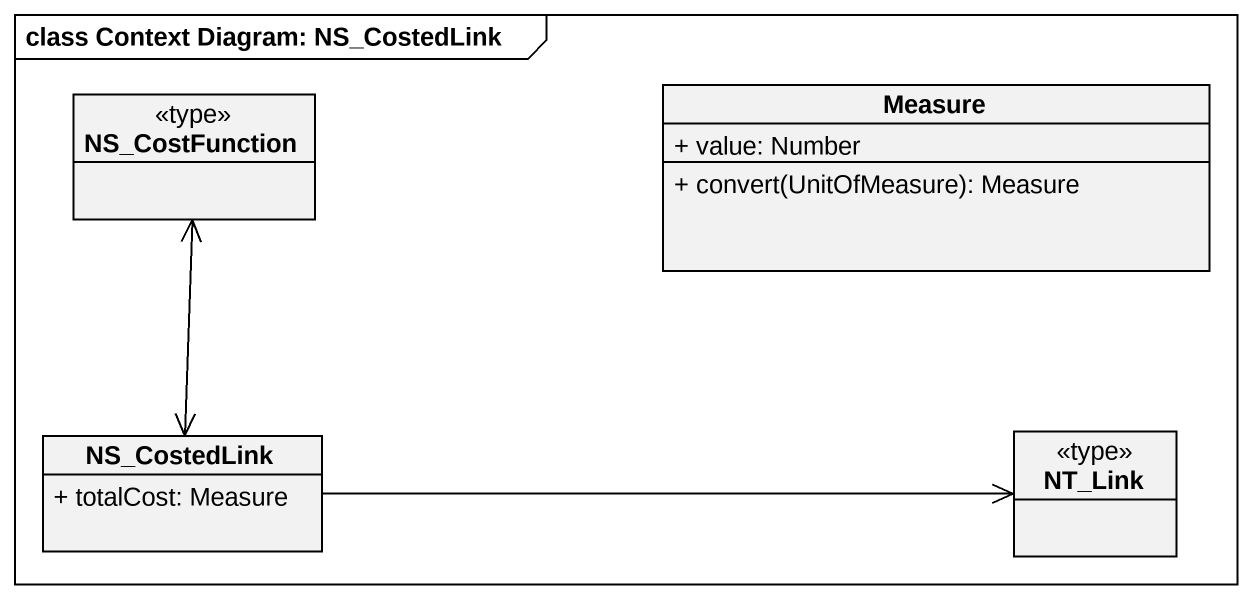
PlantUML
@startuml
mainframe class Context Diagram: NS_CostedLink
hide circle
hide empty members
skinparam classAttributeIconSize 0
class NS_CostFunction <<type>>
class Measure {
  + value: Number
  + convert(UnitOfMeasure): Measure
}
class NS_CostedLink {
  + totalCost: Measure
}
class NT_Link <<type>>
NS_CostFunction <--> NS_CostedLink
NT_Link <-left- NS_CostedLink
@enduml
